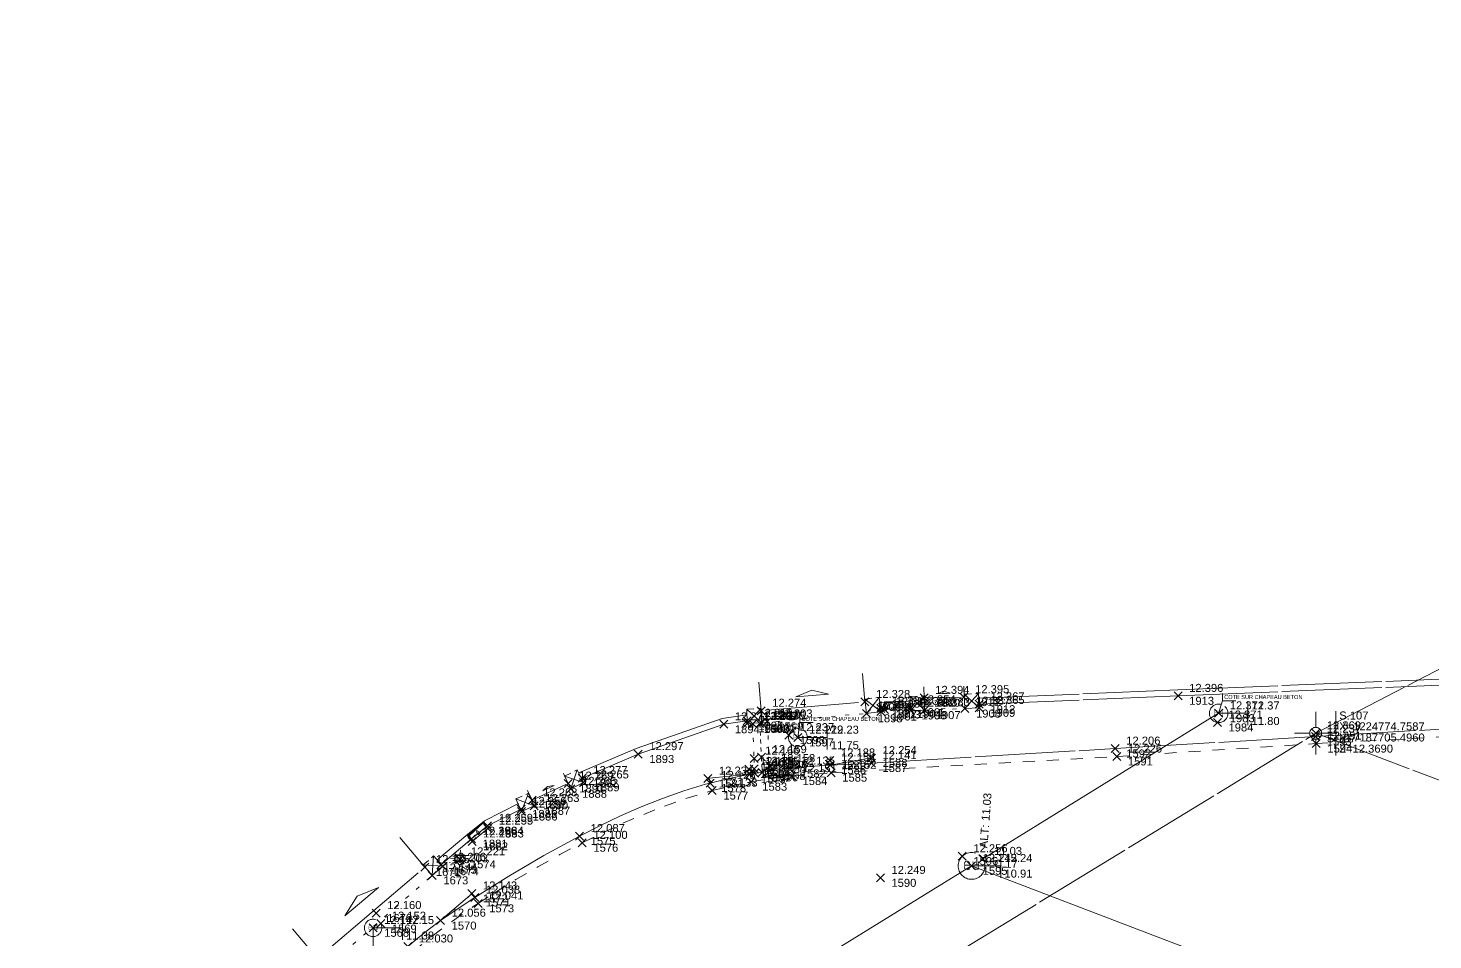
# Model space of a CAD drawing. Header units: metres. Extents: x 1224602 to 1224842, y 7187490 to 7187733.
# Drawn here: x 1224742.57 to 1224777.69, y 7187700.34 to 7187723.11 of the extents above; entities that cross this region are included whole.
import ezdxf
from ezdxf.enums import TextEntityAlignment as Align

# ---------------------------------------------------------------- set-up
doc = ezdxf.new("R2010")
doc.units = ezdxf.units.M
doc.header["$PDMODE"] = 3
doc.header["$PDSIZE"] = 0.1
for name, pattern in [('LL_0822', [2.5, 2.5, 0]), ('LL_0824', [0.35, 0.1, -0.25]), ('LL_0827', [0.2, 0.1, -0.1]), ('LL_0829', [0.6, 0.3, -0.3]), ('SL_1146', [2.5, 2.5, 0]), ('Socle_Continu', [2.5, 2.5, 0]), ('YL_2901', [2.5, 2.5, 0])]:
    doc.linetypes.add(name, pattern=pattern)
for name, color, linetype, lineweight in [('CLOTU_SCS', 212, 'Socle_Continu', 13), ('ELECT_SCS', 1, 'Socle_Continu', 13), ('GAZFL_SCS', 40, 'Socle_Continu', 13), ('SIGTA_SCI', 7, 'Socle_Continu', 13), ('SIGTM_PSI', 1, 'Socle_Continu', 13), ('SIGTM_SCI', 1, 'Socle_Continu', 13), ('SIGTO_PSI', 255, 'Socle_Continu', 13), ('SIGTO_SCI', 255, 'Socle_Continu', 13), ('VOIRI_SCS', 7, 'Socle_Continu', 13)]:
    doc.layers.add(name, color=color, linetype=linetype, lineweight=lineweight)
for name, color, linetype, lineweight, true_color in [('EAUUS_PSI', 7, 'Socle_Continu', 13, 0x7f3f00), ('EAUUS_SCI', 7, 'Socle_Continu', 13, 0x7f3f00), ('EAUUS_SCS', 7, 'Socle_Continu', 13, 0x7f3f00), ('EAUUS_SCT', 7, 'Socle_Continu', 13, 0x7f3f00), ('SIGTR_PSS', 7, 'Socle_Continu', 13, 0x9966cc), ('SIGTS_PSS', 7, 'Socle_Continu', 13, 0x9966cc)]:
    doc.layers.add(name, color=color, linetype=linetype, lineweight=lineweight, true_color=true_color)
doc.styles.add('Reseaux', font='arial.ttf')
doc.styles.get("Standard").update_dxf_attribs({"font": 'arial.ttf'})
doc.linetypes.add('CL_0181', pattern='A,3,-0.15,0.4,-0.381,["eu",Standard,S=0.254,R=0,X=-0.2,Y=-0.1],-0.381,0.4,-0.15', length=4.862)

# ---------------------------------------------------------------- blocks, each defined once
blk = doc.blocks.new('YP_1521')
at = {"layer": 'SIGTO_SCI', "color": 7, "linetype": 'Socle_Continu'}
blk.add_point((0, 0), dxfattribs=at)
at = {"layer": 'SIGTA_SCI', "linetype": 'Socle_Continu'}
blk.add_attdef('ALT', (0.278, 0.099), '', height=0.2, dxfattribs=at)
at = {"layer": 'SIGTA_SCI', "linetype": 'Socle_Continu', "flags": 9}
blk.add_attdef('CALQUE_ALT', (1.69, -1.18), '', height=0.2, dxfattribs=at)
at = {"layer": 'SIGTM_SCI', "linetype": 'Socle_Continu'}
blk.add_attdef('MAT', (0.278, -0.223), '', height=0.2, dxfattribs=at)
at = {"layer": 'SIGTM_SCI', "linetype": 'Socle_Continu', "flags": 9}
blk.add_attdef('CALQUE_MAT', (1.69, -1.501), '', height=0.2, dxfattribs=at)
at = {"layer": 'SIGTO_SCI', "linetype": 'Socle_Continu', "flags": 9}
for tag, p in [('ID', (1.69, 0.105)), ('NATURE', (1.69, -0.216)), ('FAMILLE', (1.69, -0.538)), ('CALQUE', (1.69, -0.859)), ('PCRS', (1.69, -1.823))]:
    blk.add_attdef(tag, p, '', height=0.2, dxfattribs=at)
blk = doc.blocks.new('YP_2900')
at = {"layer": 'SIGTO_PSI', "linetype": 'Socle_Continu'}
blk.add_line((0.5, 0), (0, 0), dxfattribs=at)
at = {"layer": 'SIGTO_PSI', "linetype": 'Socle_Continu', "flags": 128}
blk.add_lwpolyline([(0.5, -0.55), (0.5, 0.55)], dxfattribs=at)
at = {"layer": 'SIGTO_PSI', "color": 7, "linetype": 'Socle_Continu'}
blk.add_point((0, 0), dxfattribs=at)
at = {"layer": 'SIGTM_PSI', "color": 1, "linetype": 'Socle_Continu'}
blk.add_attdef('MAT', (0.589, 0.345), '', height=0.2, dxfattribs=at)
at = {"layer": 'SIGTM_PSI', "linetype": 'Socle_Continu', "flags": 9}
blk.add_attdef('CALQUE_MAT', (1.598, -0.695), '', height=0.2, dxfattribs=at)
at = {"layer": 'SIGTO_PSI', "linetype": 'Socle_Continu', "flags": 9}
for tag, p in [('ID', (1.598, 0.59)), ('NATURE', (1.598, 0.269)), ('FAMILLE', (1.598, -0.052)), ('CALQUE', (1.598, -0.374)), ('PCRS', (1.598, -1.016))]:
    blk.add_attdef(tag, p, '', height=0.2, dxfattribs=at)
at = {"layer": 'SIGTO_PSI', "linetype": 'Socle_Continu'}
for tag, p in [('X=', (0.589, 0.075)), ('Y=', (0.589, -0.204)), ('Z=', (0.589, -0.482))]:
    blk.add_attdef(tag, p, '', height=0.2, dxfattribs=at)
blk = doc.blocks.new('CP_0162')
at = {"layer": 'EAUUS_SCS', "linetype": 'Socle_Continu', "const_width": 0.025, "flags": 128}
for points in [[(-0.063, -0.111), (-0.174, -0.111, -0.405328), (-0.241, -0.045), (-0.241, 0.067, -0.999132), (-0.063, 0.067), (-0.063, 0.022), (-0.218, 0.022)], [(0.048, 0.155), (0.048, -0.034, 0.410802), (0.125, -0.111), (0.225, -0.111), (0.225, 0.155)]]:
    blk.add_lwpolyline(points, format="xyb", dxfattribs=at)
at = {"layer": 'EAUUS_SCS', "linetype": 'Socle_Continu'}
blk.add_circle((0, 0), 0.5, dxfattribs=at)
at = {"layer": 'EAUUS_SCS', "linetype": 'Socle_Continu', "flags": 9}
for tag, p in [('NATURE', (0.918, 0.2)), ('FAMILLE', (0.918, -0.121)), ('ID', (0.918, 0.522)), ('CALQUE', (0.918, -0.442)), ('PCRS', (0.918, -0.763))]:
    blk.add_attdef(tag, p, '', height=0.2, dxfattribs=at)
blk = doc.blocks.new('LP_0842')
at = {"layer": 'VOIRI_SCS', "linetype": 'Socle_Continu', "flags": 128}
blk.add_lwpolyline([(1, 0), (1, 0.5), (0, 0)], dxfattribs=at)
at = {"layer": 'VOIRI_SCS', "linetype": 'Socle_Continu', "flags": 9}
for tag, p in [('ID', (1.488, 0.614)), ('NATURE', (1.488, 0.292)), ('FAMILLE', (1.488, -0.029)), ('CALQUE', (1.488, -0.35)), ('PCRS', (1.488, -0.672))]:
    blk.add_attdef(tag, p, '', height=0.2, dxfattribs=at)
blk = doc.blocks.new('FP_0402')
at = {"layer": 'ELECT_SCS', "color": 193, "linetype": 'Socle_Continu'}
for p, q in [((-0.325, 0.325), (-0.203, 0.203)), ((0, 0.203), (0, 0.325)), ((0.203, 0.203), (0.325, 0.325)), ((-0.203, 0), (-0.325, 0)), ((-0.203, -0.203), (-0.325, -0.325)), ((0, -0.203), (0, -0.325)), ((0.203, 0), (0.325, 0)), ((0.325, -0.325), (0.203, -0.203))]:
    blk.add_line(p, q, dxfattribs=at)
at = {"layer": 'ELECT_SCS', "color": 193, "linetype": 'Socle_Continu', "flags": 128}
blk.add_lwpolyline([(0.203, 0.203), (-0.203, 0.203), (-0.203, -0.203), (0.203, -0.203)], close=True, dxfattribs=at)
at = {"layer": 'ELECT_SCS', "linetype": 'Socle_Continu', "flags": 128}
blk.add_lwpolyline([(-0.119, -0.115), (-0.014, 0.066), (0.015, 0.019), (0.115, 0.117), (0.012, -0.071), (-0.016, -0.017), (-0.119, -0.115)], dxfattribs=at)
at = {"layer": 'ELECT_SCS', "linetype": 'Socle_Continu', "flags": 9}
for tag, p in [('ID', (0.819, 0.562)), ('NATURE', (0.819, 0.241)), ('FAMILLE', (0.819, -0.081)), ('CALQUE', (0.819, -0.402)), ('PCRS', (0.819, -0.723))]:
    blk.add_attdef(tag, p, '', height=0.2, dxfattribs=at)
blk = doc.blocks.new('LP_0841')
at = {"layer": 'VOIRI_SCS', "linetype": 'Socle_Continu', "flags": 128}
blk.add_lwpolyline([(0, 0), (0, 0.5), (1, 0)], dxfattribs=at)
at = {"layer": 'VOIRI_SCS', "linetype": 'Socle_Continu', "flags": 9}
for tag, p in [('ID', (1.428, 0.548)), ('NATURE', (1.428, 0.227)), ('FAMILLE', (1.428, -0.095)), ('CALQUE', (1.428, -0.416)), ('PCRS', (1.428, -0.737))]:
    blk.add_attdef(tag, p, '', height=0.2, dxfattribs=at)
blk = doc.blocks.new('CP_0161')
at = {"layer": 'EAUUS_SCS', "linetype": 'Socle_Continu', "const_width": 0.0333, "flags": 128}
for points in [[(-0.071, -0.125), (-0.195, -0.125, -0.405328), (-0.27, -0.05), (-0.27, 0.075, -0.999132), (-0.071, 0.075), (-0.071, 0.025), (-0.245, 0.025)], [(0.054, 0.175), (0.054, -0.038, 0.410802), (0.141, -0.125), (0.253, -0.125), (0.253, 0.175)]]:
    blk.add_lwpolyline(points, format="xyb", dxfattribs=at)
at = {"layer": 'EAUUS_SCS', "linetype": 'Socle_Continu'}
blk.add_circle((0, 0), 0.5, dxfattribs=at)
at = {"layer": 'EAUUS_SCS', "linetype": 'Socle_Continu', "flags": 9}
for tag, p in [('ID', (0.989, 0.577)), ('NATURE', (0.989, 0.255)), ('FAMILLE', (0.989, -0.066)), ('CALQUE', (0.989, -0.387)), ('PCRS', (0.989, -0.709)), ('TYPE', (0.989, -1.03))]:
    blk.add_attdef(tag, p, '', height=0.2, dxfattribs=at)
blk = doc.blocks.new('SP_1162')
at = {"layer": 'CLOTU_SCS', "linetype": 'Socle_Continu'}
for p, q in [((0, 0), (1, 1)), ((0, 1), (1, 0))]:
    blk.add_line(p, q, dxfattribs=at)
at = {"layer": 'CLOTU_SCS', "linetype": 'Socle_Continu', "flags": 128}
blk.add_lwpolyline([(1, 0), (0, 0), (0, 1), (1, 1)], close=True, dxfattribs=at)
at = {"layer": 'CLOTU_SCS', "linetype": 'Socle_Continu', "flags": 9}
for tag, p in [('NATURE', (1.089, -0.022)), ('ID', (1.089, 0.299)), ('CALQUE', (1.089, -0.665)), ('FAMILLE', (1.089, -0.344)), ('PCRS', (1.089, -0.986))]:
    blk.add_attdef(tag, p, '', height=0.2, dxfattribs=at)
blk = doc.blocks.new('JP_0703')
at = {"layer": 'GAZFL_SCS', "linetype": 'Socle_Continu'}
blk.add_hatch(color=256, dxfattribs=at).paths.add_polyline_path([(0, 0), (0, 0.359), (1, 0.359), (0.088, 0.3)])
h = blk.add_hatch(color=256, dxfattribs=at)
edge = h.paths.add_edge_path()
edge.add_line((0.505, 0.179), (0.471, 0.106))
edge.add_line((0.471, 0.106), (0.471, 0.096))
edge.add_ellipse((0.505, 0.099), major_axis=(-0.0336, 0), ratio=0.758629, start_angle=5.44598, end_angle=174.55402)
edge.add_line((0.538, 0.096), (0.538, 0.106))
edge.add_line((0.538, 0.106), (0.505, 0.179))
at = {"layer": 'GAZFL_SCS', "linetype": 'Socle_Continu', "flags": 128}
blk.add_lwpolyline([(0, 0.359), (0, 0), (1, 0), (1, 0.359)], close=True, dxfattribs=at)
at = {"layer": 'GAZFL_SCS', "linetype": 'Socle_Continu'}
blk.add_lwpolyline([(0, 0), (0, 0.359), (1, 0.359), (0.088, 0.3)], close=True, dxfattribs=at)
blk.add_lwpolyline([(0.578, 0.106), (0.578, 0.124), (0.505, 0.281), (0.432, 0.124), (0.432, 0.106, 0.066358), (0.436, 0.095, 0.1059), (0.452, 0.076, 0.086348), (0.476, 0.064, 0.076263), (0.505, 0.059, 0.076263), (0.534, 0.064, 0.086348), (0.557, 0.076, 0.1059), (0.574, 0.095, 0.066358)], format="xyb", close=True, dxfattribs=at)
at = {"layer": 'GAZFL_SCS', "linetype": 'Socle_Continu', "flags": 9}
for tag, p in [('ID', (1.013, 0.696)), ('NATURE', (1.013, 0.374)), ('FAMILLE', (1.013, 0.053)), ('CALQUE', (1.013, -0.268)), ('PCRS', (1.013, -0.589))]:
    blk.add_attdef(tag, p, '', height=0.2, dxfattribs=at)
blk = doc.blocks.new('SP_1161')
at = {"layer": 'CLOTU_SCS', "linetype": 'Socle_Continu'}
for p, q in [((0, 0), (0, 0.2745)), ((1, 0.2745), (1, 0)), ((0.5, 0.1545), (0.3438, 0.103)), ((0.3438, 0.103), (0.6563, 0.103)), ((0.6563, 0.103), (0.5, 0.1545)), ((0.0625, 0), (0.9375, 0))]:
    blk.add_line(p, q, dxfattribs=at)
at = {"layer": 'CLOTU_SCS', "linetype": 'Socle_Continu', "flags": 9}
for tag, p in [('ID', (1.3598, 0.3853)), ('NATURE', (1.3598, 0.0641)), ('FAMILLE', (1.3598, -0.2572)), ('CALQUE', (1.3598, -0.5785)), ('PCRS', (1.3598, -0.8998))]:
    blk.add_attdef(tag, p, '', height=0.2, dxfattribs=at)
blk = doc.blocks.new('YP_2903')
at = {"layer": 'SIGTR_PSS', "color": 1, "linetype": 'Socle_Continu'}
blk.add_line((0, 0.15), (0, 0.533), dxfattribs=at)
at = {"layer": 'SIGTR_PSS', "color": 5, "linetype": 'Socle_Continu'}
blk.add_line((-0.15, 0), (-0.533, 0), dxfattribs=at)
at = {"layer": 'SIGTR_PSS', "color": 3, "linetype": 'Socle_Continu'}
blk.add_line((0.15, 0), (0.533, 0), dxfattribs=at)
at = {"layer": 'SIGTR_PSS', "color": 2, "linetype": 'Socle_Continu'}
blk.add_line((0, -0.15), (0, -0.533), dxfattribs=at)
at = {"layer": 'SIGTR_PSS', "color": 4, "linetype": 'Socle_Continu'}
blk.add_circle((0, 0), 0.15, dxfattribs=at)
at = {"layer": 'SIGTR_PSS', "linetype": 'Socle_Continu', "flags": 9}
for tag, p in [('ID', (1.343, 0.305)), ('NATURE', (1.343, -0.016)), ('FAMILLE', (1.343, -0.337)), ('CALQUE', (1.343, -0.659)), ('PCRS', (1.343, -0.98))]:
    blk.add_attdef(tag, p, '', height=0.2, dxfattribs=at)
blk = doc.blocks.new('CP_2101')
at = {"layer": 'EAUUS_PSI', "linetype": 'Socle_Continu'}
blk.add_line((0.733, 0), (0, 0), dxfattribs=at)
at = {"layer": 'EAUUS_PSI', "linetype": 'Socle_Continu', "flags": 128}
blk.add_lwpolyline([(0.733, -0.3), (0.733, 0.3)], dxfattribs=at)
at = {"layer": 'EAUUS_PSI', "linetype": 'Socle_Continu'}
blk.add_point((0, 0), dxfattribs=at)
at = {"layer": 'EAUUS_PSI', "linetype": 'Socle_Continu', "style": 'Reseaux', "flags": 9}
for tag, p in [('ID', (2.525, 0.541)), ('NATURE', (2.525, 0.22))]:
    blk.add_attdef(tag, p, '', height=0.2, dxfattribs=at)
at = {"layer": 'EAUUS_PSI', "linetype": 'Socle_Continu'}
for tag, p in [('TAMPON', (0.824, 0.196)), ('RADIER', (0.824, -0.192))]:
    blk.add_attdef(tag, text='', height=0.2, dxfattribs=at).set_placement(p, align=Align.MIDDLE_LEFT)
at = {"layer": 'EAUUS_PSI', "linetype": 'Socle_Continu', "flags": 9}
for tag, p in [('FAMILLE', (2.525, -0.101)), ('CALQUE', (2.525, -0.423))]:
    blk.add_attdef(tag, p, '', height=0.2, dxfattribs=at)
blk = doc.blocks.new('*U83')
at = {"layer": 'EAUUS_SCI', "linetype": 'Socle_Continu'}
blk.add_line((0.091, 0.743), (0, 0), dxfattribs=at)
at = {"layer": 'EAUUS_SCI', "linetype": 'Socle_Continu', "flags": 128}
blk.add_lwpolyline([(0.764, 0.743), (0.091, 0.743), (0.091, 1.1)], dxfattribs=at)
at = {"layer": 'EAUUS_SCI', "linetype": 'Socle_Continu'}
blk.add_point((0, 0), dxfattribs=at)
blk.add_attdef('TXT', (0.179, 0.83), '', height=0.2, dxfattribs=at)
at = {"layer": 'EAUUS_SCI', "linetype": 'Socle_Continu', "flags": 9}
for tag, p in [('NATURE', (1.967, -0.177)), ('ID', (1.967, 0.144)), ('CALQUE', (1.967, -0.82)), ('FAMILLE', (1.967, -0.499)), ('PCRS', (1.967, -1.141))]:
    blk.add_attdef(tag, p, '', height=0.2, dxfattribs=at)
blk = doc.blocks.new('*U91')
at = {"layer": 'EAUUS_SCI', "linetype": 'Socle_Continu'}
blk.add_line((0.187, 0.627), (0, 0), dxfattribs=at)
at = {"layer": 'EAUUS_SCI', "linetype": 'Socle_Continu', "flags": 128}
blk.add_lwpolyline([(0.86, 0.627), (0.187, 0.627), (0.187, 0.984)], dxfattribs=at)
at = {"layer": 'EAUUS_SCI', "linetype": 'Socle_Continu'}
blk.add_point((0, 0), dxfattribs=at)
blk.add_attdef('TXT', (0.275, 0.714), '', height=0.2, dxfattribs=at)
at = {"layer": 'EAUUS_SCI', "linetype": 'Socle_Continu', "flags": 9}
for tag, p in [('NATURE', (1.967, -0.177)), ('ID', (1.967, 0.144)), ('CALQUE', (1.967, -0.82)), ('FAMILLE', (1.967, -0.499)), ('PCRS', (1.967, -1.141))]:
    blk.add_attdef(tag, p, '', height=0.2, dxfattribs=at)
blk = doc.blocks.new('CP_0169')
at = {"layer": 'EAUUS_SCI', "linetype": 'Socle_Continu'}
blk.add_point((0, 0), dxfattribs=at)
at = {"layer": 'EAUUS_SCI', "linetype": 'Socle_Continu', "insert": (0.268, 0.01), "char_height": 0.2, "attachment_point": 4}
blk.add_mtext_dynamic_manual_height_columns('\\pxql;ALT:', width=0.46273, gutter_width=1, heights=[0], dxfattribs=at)
at = {"layer": 'EAUUS_SCI', "linetype": 'Socle_Continu', "style": 'Reseaux', "flags": 9}
for tag, p in [('ID', (2.066, 0.187)), ('NATURE', (2.066, -0.134))]:
    blk.add_attdef(tag, p, '', height=0.2, dxfattribs=at)
at = {"layer": 'EAUUS_SCI', "linetype": 'Socle_Continu'}
blk.add_attdef('ALT', text='', height=0.2, dxfattribs=at).set_placement((0.952, 0.01), align=Align.MIDDLE_LEFT)
at = {"layer": 'EAUUS_SCI', "linetype": 'Socle_Continu', "flags": 9}
for tag, p in [('FAMILLE', (2.066, -0.456)), ('CALQUE', (2.066, -0.777)), ('TYPE', (2.066, -1.098))]:
    blk.add_attdef(tag, p, '', height=0.2, dxfattribs=at)

msp = doc.modelspace()

# ---------------------------------------------------------------- linework, layer by layer
at = {"layer": 'CLOTU_SCS', "linetype": 'SL_1146'}
for points in [[(1224766.345, 7187706.371, 12.39), (1224771.313, 7187706.582, 12.399), (1224778.041, 7187706.854, 12.428), (1224778.545, 7187706.871, 12.419), (1224779.093, 7187706.957, 12.406)], [(1224766.351, 7187706.222, 12.367), (1224771.319, 7187706.432, 12.396), (1224778.046, 7187706.704, 12.426), (1224778.559, 7187706.721, 12.408), (1224779.102, 7187706.806, 12.414), (1224779.115, 7187706.808, 12.413)], [(1224763.879, 7187706.264, 12.343), (1224764.621, 7187706.297, 12.375)], [(1224763.886, 7187706.114, 12.334), (1224764.628, 7187706.147, 12.354)], [(1224756.338, 7187704.505, 12.273), (1224757.771, 7187705.117, 12.293), (1224759.926, 7187705.867, 12.279), (1224760.541, 7187705.96, 12.273)], [(1224756.406, 7187704.371, 12.277), (1224756.425, 7187704.379, 12.277), (1224757.825, 7187704.977, 12.297), (1224759.962, 7187705.721, 12.271), (1224760.55, 7187705.809, 12.216)], [(1224752.791, 7187702.325, 12.206), (1224753.563, 7187702.979, 12.23), (1224753.979, 7187703.312, 12.243), (1224754.828, 7187703.739, 12.266)], [(1224752.888, 7187702.211, 12.206), (1224753.658, 7187702.863, 12.296), (1224754.061, 7187703.185, 12.259), (1224754.896, 7187703.605, 12.256)]]:
    msp.add_polyline3d(points, dxfattribs=at)
at = {"layer": 'EAUUS_SCT', "linetype": 'CL_0181'}
for points in [[(1224772.334, 7187705.996, 11.8), (1224766.442, 7187702.36, 11.03)], [(1224766.157, 7187702.184, 10.91), (1224748.538, 7187691.322, 10.77)], [(1224801.657, 7187688.62, 11.1), (1224766.157, 7187702.184, 10.91)], [(1224751.197, 7187700.636, 11.38), (1224751.197, 7187698.303, 11.38)]]:
    msp.add_polyline3d(points, dxfattribs=at)
at = {"layer": 'SIGTS_PSS', "linetype": 'YL_2901'}
msp.add_polyline3d([(1224774.759, 7187705.496, 12.369), (1224808.67, 7187723.114, 12.733)], dxfattribs=at)
msp.add_polyline3d([(1224718.643, 7187594.665, 11.273), (1224724.194, 7187641.786, 11.605), (1224743.464, 7187686.347, 12.019), (1224774.759, 7187705.496, 12.369), (1224807.6, 7187693.028, 12.688), (1224838.124, 7187643.847, 11.839), (1224818.746, 7187610.542, 11.62), (1224772.174, 7187599.12, 11.427)], close=True, dxfattribs=at)
at = {"layer": 'VOIRI_SCS', "linetype": 'LL_0822'}
for points in [[(1224763.652, 7187704.753, 12.141), (1224769.746, 7187705.115, 12.206), (1224774.758, 7187705.415, 12.237), (1224778.283, 7187705.626, 12.241), (1224779.306, 7187705.68, 12.254), (1224780.319, 7187705.767, 12.251), (1224781.322, 7187705.886, 12.245), (1224782.191, 7187706.005, 12.279), (1224782.507, 7187706.07, 12.284), (1224782.977, 7187706.224, 12.276), (1224783.454, 7187706.402, 12.302)], [(1224752.063, 7187700.172, 12.03), (1224752.273, 7187700.348, 12.038), (1224752.574, 7187700.587, 12.048), (1224752.883, 7187700.816, 12.056), (1224753.301, 7187701.106, 12.053), (1224753.74, 7187701.394, 12.038), (1224754.587, 7187701.926, 12.087), (1224755.463, 7187702.443, 12.107), (1224756.358, 7187702.93, 12.087), (1224756.865, 7187703.188, 12.132), (1224757.38, 7187703.431, 12.142), (1224757.901, 7187703.66, 12.149), (1224758.429, 7187703.869, 12.154), (1224758.965, 7187704.058, 12.157), (1224759.507, 7187704.222, 12.176), (1224759.622, 7187704.254, 12.126), (1224760.057, 7187704.361, 12.137), (1224760.614, 7187704.474, 12.144), (1224761.112, 7187704.554, 12.161), (1224761.613, 7187704.617, 12.135), (1224762.116, 7187704.665, 12.146), (1224762.62, 7187704.702, 12.154), (1224763.652, 7187704.753, 12.141)]]:
    msp.add_polyline3d(points, dxfattribs=at)
at = {"layer": 'VOIRI_SCS', "linetype": 'LL_0824'}
for points in [[(1224760.909, 7187705.761, 12.191), (1224763.533, 7187705.994, 12.314)], [(1224761.05, 7187705.794, 12.203), (1224761.117, 7187704.678, 12.158)], [(1224764.982, 7187706.074, 12.383), (1224765.991, 7187706.113, 12.387)], [(1224760.689, 7187705.73, 12.207), (1224760.719, 7187704.865, 12.166), (1224760.723, 7187704.611, 12.155), (1224760.731, 7187704.501, 12.165)], [(1224755.223, 7187703.683, 12.263), (1224756.144, 7187704.109, 12.266)], [(1224750.162, 7187699.761, 12.163), (1224752.676, 7187701.946, 12.144)]]:
    msp.add_polyline3d(points, dxfattribs=at)
at = {"layer": 'VOIRI_SCS', "linetype": 'LL_0827'}
msp.add_polyline3d([(1224760.865, 7187705.739, 12.185), (1224760.905, 7187704.902, 12.159), (1224760.925, 7187704.52, 12.148)], dxfattribs=at)
at = {"layer": 'VOIRI_SCS', "linetype": 'LL_0829'}
msp.add_polyline3d([(1224752.181, 7187700.033, 12.042), (1224752.671, 7187700.431, 12.044), (1224753.179, 7187700.807, 12.043), (1224753.701, 7187701.166, 12.042), (1224753.822, 7187701.246, 12.041), (1224754.231, 7187701.51, 12.053), (1224754.769, 7187701.841, 12.068), (1224755.314, 7187702.161, 12.08), (1224755.867, 7187702.467, 12.091), (1224756.427, 7187702.761, 12.1), (1224756.932, 7187703.011, 12.11), (1224757.443, 7187703.248, 12.119), (1224757.961, 7187703.471, 12.126), (1224758.484, 7187703.677, 12.131), (1224759.015, 7187703.864, 12.133), (1224759.552, 7187704.03, 12.133), (1224759.675, 7187704.064, 12.133), (1224760.097, 7187704.172, 12.142), (1224760.647, 7187704.286, 12.155), (1224761.144, 7187704.364, 12.153), (1224761.654, 7187704.427, 12.151), (1224762.647, 7187704.511, 12.152), (1224769.787, 7187704.917, 12.226), (1224774.773, 7187705.238, 12.251), (1224778.3, 7187705.432, 12.253)], dxfattribs=at)

# ---------------------------------------------------------------- block references
at = {"layer": 'CLOTU_SCS', "linetype": 'Socle_Continu'}
for p, xscale, yscale, rotation in [((1224760.897, 7187706.062, 12.274), 2.603116632559993, 2.603116632559993, 4.784755413488017), ((1224764.972, 7187706.383, 12.394), 0.9962582481805786, 0.9962582481805786, 0.9475939454705673), ((1224755.171, 7187703.823, 12.268), 0.9940882190565024, 0.9940882190565024, 24.89709344262692)]:
    msp.add_blockref('SP_1161', p, dxfattribs=dict(at, xscale=xscale, yscale=yscale, rotation=rotation))
at = {"layer": 'CLOTU_SCS', "color": 6, "linetype": 'Socle_Continu'}
for p, xscale, yscale, rotation in [((1224765.991, 7187706.113, 12.387), 0.3589392845474958, 0.3589392845474958, 2.927044573118355), ((1224763.533, 7187705.994, 12.314), 0.3588564920345078, 0.3588564920345078, 7.06602126692411), ((1224764.628, 7187706.066, 12.352), 0.35384387041627, 0.35384387041627, 1.262298835541095), ((1224760.551, 7187705.745, 12.233), 0.3583421171135697, 0.3583421171135697, 2.496532861920659), ((1224756.144, 7187704.109, 12.266), 0.35327750381098, 0.35327750381098, 27.13812554069842), ((1224754.908, 7187703.541, 12.257), 0.3452994558808944, 0.3452994558808944, 24.18322820751797), ((1224752.676, 7187701.946, 12.144), 0.3468771243508338, 0.3468771243508338, 41.06352861890644)]:
    msp.add_blockref('SP_1162', p, dxfattribs=dict(at, xscale=xscale, yscale=yscale, rotation=rotation))
at = {"layer": 'CLOTU_SCS', "linetype": 'Socle_Continu', "xscale": -3.521378757836122, "yscale": 3.521378757836123, "zscale": 1.122943060612475, "rotation": 40.39421558550533}
msp.add_blockref('SP_1161', (1224752.49, 7187702.154, 12.175), dxfattribs=at)
at = {"layer": 'EAUUS_PSI', "linetype": 'Socle_Continu'}
ref = msp.add_blockref('CP_2101', (1224772.334, 7187705.996, 12.371), dxfattribs=at)
ref.add_attrib('TAMPON', '12.37', dxfattribs={"linetype": 'Socle_Continu', "height": 0.2}).set_placement((1224773.158, 7187706.192), align=Align.MIDDLE_LEFT)
ref.add_attrib('RADIER', '11.80', dxfattribs={"linetype": 'Socle_Continu', "height": 0.2}).set_placement((1224773.158, 7187705.804), align=Align.MIDDLE_LEFT)
ref = msp.add_blockref('CP_2101', (1224761.817, 7187705.392, 12.229), dxfattribs=at)
ref.add_attrib('TAMPON', '12.23', dxfattribs={"linetype": 'Socle_Continu', "height": 0.2}).set_placement((1224762.64, 7187705.588), align=Align.MIDDLE_LEFT)
ref.add_attrib('RADIER', '11.75', dxfattribs={"linetype": 'Socle_Continu', "height": 0.2}).set_placement((1224762.64, 7187705.2), align=Align.MIDDLE_LEFT)
ref = msp.add_blockref('CP_2101', (1224766.157, 7187702.184, 12.245), dxfattribs=at)
ref.add_attrib('TAMPON', '12.24', dxfattribs={"linetype": 'Socle_Continu', "height": 0.2}).set_placement((1224766.98, 7187702.38), align=Align.MIDDLE_LEFT)
ref.add_attrib('RADIER', '10.91', dxfattribs={"linetype": 'Socle_Continu', "height": 0.2}).set_placement((1224766.98, 7187701.992), align=Align.MIDDLE_LEFT)
ref = msp.add_blockref('CP_2101', (1224751.197, 7187700.636, 12.147), dxfattribs=at)
ref.add_attrib('TAMPON', '12.15', dxfattribs={"linetype": 'Socle_Continu', "height": 0.2}).set_placement((1224752.021, 7187700.832), align=Align.MIDDLE_LEFT)
ref.add_attrib('RADIER', '11.38', dxfattribs={"linetype": 'Socle_Continu', "height": 0.2}).set_placement((1224752.021, 7187700.444), align=Align.MIDDLE_LEFT)
at = {"layer": 'EAUUS_SCI', "linetype": 'Socle_Continu'}
ref = msp.add_blockref('*U91', (1224772.334, 7187705.996, 12.371), dxfattribs=dict(at, xscale=0.5, yscale=0.5, zscale=0.5))
ref.add_attrib('TXT', 'COTE SUR CHAPEAU BETON', (1224772.472, 7187706.353), dxfattribs={"linetype": 'Socle_Continu', "height": 0.1})
ref = msp.add_blockref('*U83', (1224761.817, 7187705.392, 12.229), dxfattribs=dict(at, xscale=0.5, yscale=0.5, zscale=0.5))
ref.add_attrib('TXT', 'COTE SUR CHAPEAU BETON', (1224761.906, 7187705.807), dxfattribs={"linetype": 'Socle_Continu', "height": 0.1})
at = {"layer": 'EAUUS_SCI', "linetype": 'Socle_Continu', "rotation": 85.60731894686988}
msp.add_blockref('CP_0169', (1224766.442, 7187702.36, 11.03), dxfattribs=at).add_auto_attribs({'ALT': '11.03'})
at = {"layer": 'EAUUS_SCS', "linetype": 'Socle_Continu'}
for name, p, xscale, yscale in [('CP_0162', (1224772.334, 7187705.996, 12.371), 0.4640211875250004, 0.4640211875250004), ('CP_0162', (1224761.817, 7187705.392, 12.229), 0.4680575224260348, 0.4680575224260348), ('CP_0161', (1224766.157, 7187702.184, 12.245), 0.6695765031947819, 0.6695765031947819), ('CP_0162', (1224751.197, 7187700.636, 12.147), 0.4340451067055838, 0.4340451067055838)]:
    msp.add_blockref(name, p, dxfattribs=dict(at, xscale=xscale, yscale=yscale))
at = {"layer": 'ELECT_SCS', "linetype": 'Socle_Continu', "xscale": 0.5, "yscale": 0.5, "rotation": 40.26902166665402}
msp.add_blockref('FP_0402', (1224753.365, 7187702.348, 12.221), dxfattribs=at)
at = {"layer": 'GAZFL_SCS', "linetype": 'Socle_Continu'}
for p, xscale, yscale, rotation in [((1224763.983, 7187706.09, 12.344), 0.5299269595997637, 0.5299269595997637, 1.73862248895582), ((1224753.67, 7187702.796, 12.295), 0.5097855248727724, 0.5097855248727724, 39.070983040862)]:
    msp.add_blockref('JP_0703', p, dxfattribs=dict(at, xscale=xscale, yscale=yscale, rotation=rotation))
at = {"layer": 'SIGTO_PSI', "color": 193, "linetype": 'Socle_Continu'}
msp.add_blockref('YP_2900', (1224774.759, 7187705.496, 12.369), dxfattribs=at).add_auto_attribs({'MAT': 'S.107', 'X=': 'X=1224774.7587', 'Y=': 'Y=7187705.4960', 'Z=': 'Z=12.3690'})
at = {"layer": 'SIGTO_SCI', "linetype": 'Socle_Continu'}
for p, values in [((1224763.492, 7187706.279, 12.328), {'ALT': '12.328', 'MAT': '1900'}), ((1224764.972, 7187706.383, 12.394), {'ALT': '12.394', 'MAT': '1910'}), ((1224765.968, 7187706.4, 12.395), {'ALT': '12.395', 'MAT': '1911'}), ((1224766.351, 7187706.222, 12.367), {'ALT': '12.367', 'MAT': '1912'}), ((1224771.319, 7187706.432, 12.396), {'ALT': '12.396', 'MAT': '1913'}), ((1224760.897, 7187706.062, 12.274), {'ALT': '12.274', 'MAT': '1899'}), ((1224763.533, 7187705.994, 12.314), {'ALT': '12.314', 'MAT': '1898'}), ((1224763.886, 7187706.114, 12.334), {'ALT': '12.334', 'MAT': '1902'}), ((1224763.889, 7187706.039, 12.33), {'ALT': '12.330', 'MAT': '1901'}), ((1224763.983, 7187706.09, 12.344), {'ALT': '12.344', 'MAT': '1903'}), ((1224764.513, 7187706.106, 12.353), {'ALT': '12.353', 'MAT': '1904'}), ((1224764.628, 7187706.147, 12.354), {'ALT': '12.354', 'MAT': '1905'}), ((1224764.628, 7187706.066, 12.352), {'ALT': '12.352', 'MAT': '1906'}), ((1224764.982, 7187706.074, 12.383), {'ALT': '12.383', 'MAT': '1907'}), ((1224765.991, 7187706.113, 12.387), {'ALT': '12.387', 'MAT': '1908'}), ((1224766.35, 7187706.132, 12.365), {'ALT': '12.365', 'MAT': '1909'}), ((1224772.334, 7187705.996, 12.371), {'ALT': '12.371', 'MAT': '1983'}), ((1224759.962, 7187705.721, 12.271), {'ALT': '12.271', 'MAT': '1894'}), ((1224760.55, 7187705.809, 12.216), {'ALT': '12.216', 'MAT': '1895'}), ((1224760.551, 7187705.745, 12.233), {'ALT': '12.233', 'MAT': '1896'}), ((1224760.689, 7187705.73, 12.207), {'ALT': '12.207', 'MAT': '1602'}), ((1224760.865, 7187705.739, 12.185), {'ALT': '12.185', 'MAT': '1601'}), ((1224760.909, 7187705.761, 12.191), {'ALT': '12.191', 'MAT': '1897'}), ((1224761.05, 7187705.794, 12.203), {'ALT': '12.203', 'MAT': '1599'}), ((1224772.302, 7187705.766, 12.371), {'ALT': '12.371', 'MAT': '1984'}), ((1224774.759, 7187705.496, 12.369), {'ALT': '12.369', 'MAT': 'S.107'}), ((1224761.59, 7187705.451, 12.237), {'ALT': '12.237', 'MAT': '1598'}), ((1224761.817, 7187705.392, 12.229), {'ALT': '12.229', 'MAT': '1597'}), ((1224774.758, 7187705.415, 12.237), {'ALT': '12.237', 'MAT': '1593'}), ((1224774.773, 7187705.238, 12.251), {'ALT': '12.251', 'MAT': '1594'}), ((1224757.825, 7187704.977, 12.297), {'ALT': '12.297', 'MAT': '1893'}), ((1224760.719, 7187704.865, 12.166), {'ALT': '12.166', 'MAT': '1603'}), ((1224760.905, 7187704.902, 12.159), {'ALT': '12.159', 'MAT': '1605'}), ((1224762.615, 7187704.819, 12.188), {'ALT': '12.188', 'MAT': '1589'}), ((1224763.656, 7187704.879, 12.254), {'ALT': '12.254', 'MAT': '1588'}), ((1224769.746, 7187705.115, 12.206), {'ALT': '12.206', 'MAT': '1592'}), ((1224769.787, 7187704.917, 12.226), {'ALT': '12.226', 'MAT': '1591'}), ((1224760.591, 7187704.602, 12.179), {'ALT': '12.179', 'MAT': '1580'}), ((1224760.614, 7187704.474, 12.144), {'ALT': '12.144', 'MAT': '1579'}), ((1224760.723, 7187704.611, 12.155), {'ALT': '12.155', 'MAT': '1604'}), ((1224760.731, 7187704.501, 12.165), {'ALT': '12.165', 'MAT': '1607'}), ((1224760.925, 7187704.52, 12.148), {'ALT': '12.148', 'MAT': '1606'}), ((1224761.109, 7187704.554, 12.161), {'ALT': '12.161', 'MAT': '1608'}), ((1224761.117, 7187704.678, 12.158), {'ALT': '12.158', 'MAT': '1600'}), ((1224761.611, 7187704.617, 12.135), {'ALT': '12.135', 'MAT': '1582'}), ((1224762.62, 7187704.702, 12.154), {'ALT': '12.154', 'MAT': '1586'}), ((1224762.647, 7187704.511, 12.152), {'ALT': '12.152', 'MAT': '1585'}), ((1224763.652, 7187704.753, 12.141), {'ALT': '12.141', 'MAT': '1587'}), ((1224756.073, 7187704.241, 12.269), {'ALT': '12.269', 'MAT': '1891'}), ((1224756.144, 7187704.109, 12.266), {'ALT': '12.266', 'MAT': '1888'}), ((1224756.425, 7187704.379, 12.277), {'ALT': '12.277', 'MAT': '1892'}), ((1224756.458, 7187704.27, 12.265), {'ALT': '12.265', 'MAT': '1889'}), ((1224759.565, 7187704.366, 12.234), {'ALT': '12.234', 'MAT': '1581'}), ((1224759.622, 7187704.254, 12.126), {'ALT': '12.126', 'MAT': '1578'}), ((1224760.647, 7187704.286, 12.155), {'ALT': '12.155', 'MAT': '1583'}), ((1224761.654, 7187704.427, 12.151), {'ALT': '12.151', 'MAT': '1584'}), ((1224755.171, 7187703.823, 12.268), {'ALT': '12.268', 'MAT': '1890'}), ((1224759.675, 7187704.064, 12.133), {'ALT': '12.133', 'MAT': '1577'}), ((1224754.896, 7187703.605, 12.256), {'ALT': '12.256', 'MAT': '1885'}), ((1224754.908, 7187703.541, 12.257), {'ALT': '12.257', 'MAT': '1886'}), ((1224755.223, 7187703.683, 12.263), {'ALT': '12.263', 'MAT': '1887'}), ((1224754.061, 7187703.185, 12.259), {'ALT': '12.259', 'MAT': '1884'}), ((1224754.065, 7187703.117, 12.255), {'ALT': '12.255', 'MAT': '1883'}), ((1224753.658, 7187702.863, 12.296), {'ALT': '12.296', 'MAT': '1881'}), ((1224753.67, 7187702.796, 12.295), {'ALT': '12.295', 'MAT': '1882'}), ((1224756.358, 7187702.93, 12.087), {'ALT': '12.087', 'MAT': '1575'}), ((1224756.427, 7187702.761, 12.1), {'ALT': '12.100', 'MAT': '1576'}), ((1224753.365, 7187702.348, 12.221), {'ALT': '12.221', 'MAT': '1574'}), ((1224765.925, 7187702.426, 12.256), {'ALT': '12.256', 'MAT': '1596'}), ((1224766.442, 7187702.36, 11.03), {'ALT': '11.03', 'MAT': 'C.17'}), ((1224752.49, 7187702.154, 12.175), {'ALT': '12.175', 'MAT': '1671'}), ((1224752.888, 7187702.211, 12.206), {'ALT': '12.206', 'MAT': '1675'}), ((1224752.937, 7187702.174, 12.203), {'ALT': '12.203', 'MAT': '1674'}), ((1224766.157, 7187702.184, 12.245), {'ALT': '12.245', 'MAT': '1595'}), ((1224752.676, 7187701.946, 12.144), {'ALT': '12.144', 'MAT': '1673'}), ((1224763.877, 7187701.884, 12.249), {'ALT': '12.249', 'MAT': '1590'}), ((1224753.666, 7187701.496, 12.143), {'ALT': '12.143', 'MAT': '1572'}), ((1224753.74, 7187701.394, 12.038), {'ALT': '12.038', 'MAT': '1571'}), ((1224751.273, 7187701.006, 12.16), {'ALT': '12.160', 'MAT': '1670'}), ((1224753.822, 7187701.246, 12.041), {'ALT': '12.041', 'MAT': '1573'}), ((1224751.197, 7187700.636, 12.147), {'ALT': '12.147', 'MAT': '1568'}), ((1224751.387, 7187700.741, 12.152), {'ALT': '12.152', 'MAT': '1569'}), ((1224752.883, 7187700.816, 12.056), {'ALT': '12.056', 'MAT': '1570'}), ((1224752.063, 7187700.172, 12.03), {'ALT': '12.030', 'MAT': '1556'})]:
    msp.add_blockref('YP_1521', p, dxfattribs=at).add_auto_attribs(values)
at = {"layer": 'SIGTR_PSS', "linetype": 'Socle_Continu'}
msp.add_blockref('YP_2903', (1224774.759, 7187705.496, 12.369), dxfattribs=at)
at = {"layer": 'VOIRI_SCS', "linetype": 'Socle_Continu'}
for name, p, xscale, yscale, zscale, rotation in [('LP_0842', (1224762.62, 7187704.702, 12.154), 1.0333, 0.2532484840403907, 2.000000014351242, 2.839499128082088), ('LP_0841', (1224759.622, 7187704.254, 12.126), 1.0158, 0.251265086028872, 1.932741207799491, 12.53338984608543), ('LP_0842', (1224752.883, 7187700.816, 12.056), 1.0341, 0.2505807901303732, 1.999999995823925, 34.015080045)]:
    msp.add_blockref(name, p, dxfattribs=dict(at, xscale=xscale, yscale=yscale, zscale=zscale, rotation=rotation))

doc.saveas('drawing.dxf')
